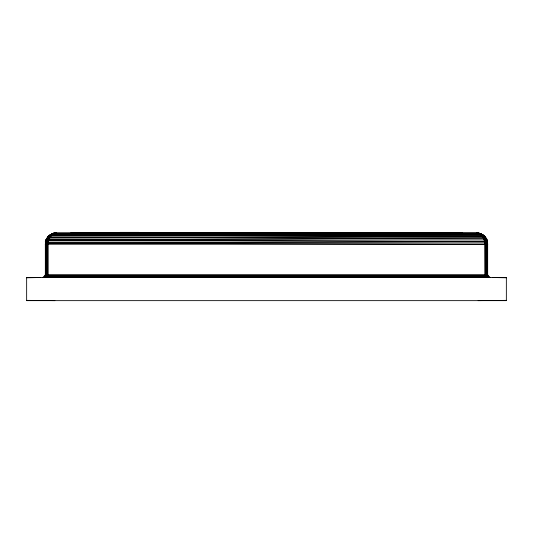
<?xml version="1.0" encoding="UTF-8"?>
<svg xmlns="http://www.w3.org/2000/svg" width="533" height="533" viewBox="0 0 533 533"><rect width="100%" height="100%" fill="white"/><g stroke="black" fill="none" stroke-linecap="round" stroke-linejoin="round"><path stroke-width="0.8" d="M48.163 277.506L48.163 244.207C48.063 239.257 51.061 233.074 56.625 232.921C50.622 232.914 45.192 238.104 45.338 244.207L45.338 274.682L44.512 276.68L42.52 277.506M48.163 244.207L48.303 242.149L45.565 241.989L45.438 274.682L44.639 276.68L42.713 277.506M477.748 233.148L476.375 232.921C481.679 232.901 485.29 238.238 485.53 243.135L484.837 244.207L48.197 243.195C39.569 244.287 52.534 230.569 56.625 232.921C50.908 232.928 47.27 238.977 47.43 244.207L47.43 274.682L46.704 277.506M490.48 277.506L488.488 276.68L487.662 274.682L487.662 244.207L45.338 244.207C45.605 240.949 47.424 234.54 51.534 235.193L49.469 238.171L47.297 237.965L46.271 239.923L45.438 244.207C45.485 238.318 50.468 232.708 56.625 232.921L51.768 234.207L48.869 236.006L51.548 234.127L56.625 232.921L53.367 233.401L48.869 236.012M45.338 244.207L46.178 239.943L47.77 237.598L46.111 240.11L48.323 236.559L51.994 234.227L56.625 232.921L53.873 233.261L51.108 234.36L55.225 233.028C49.889 233.721 46.045 238.971 46.164 244.207L46.164 274.682L45.585 276.68L44.172 277.506M487.562 244.207C487.922 238.184 482.338 232.781 476.375 232.921C482.358 232.834 487.868 238.151 487.562 244.207L487.562 274.682L488.361 276.68L490.287 277.506M45.678 241.869L46.338 239.757L45.485 243.135L46.271 239.923L46.991 239.77L486.589 241.769L487.435 241.989L487.662 244.207C487.675 238.164 482.432 232.821 476.375 232.921C482.172 233.401 487.915 237.911 487.662 244.207L487.515 243.135L485.53 243.135C483.944 240.123 483.238 236.532 480.626 234.014L477.775 233.028L54.559 233.261L49.835 235.193L47.297 237.965M45.485 243.135L45.565 241.989M484.677 236.559L481.892 234.36L477.841 233.028L481.246 234.06L485.703 237.965L486.822 239.943L484.897 239.923L484.677 241.989L484.837 277.506M45.338 277.506L46.338 276.68L46.751 274.682L46.797 243.101L48.736 240.11L484.897 239.923L484.67 241.989L486.249 244.207L486.296 275.414L486.955 277.127L487.662 277.506M50.602 234.96L50.042 235.746L50.395 236.559L49.069 237.725L47.77 237.598L46.111 240.11M489.727 277.506L487.995 276.68L487.282 274.682L487.282 244.207C488.041 242.095 487.042 238.238 484.217 239.943L483.524 238.171L483.931 237.725C488.661 237.711 487.275 243.348 483.611 235.746L479.633 233.414L476.375 232.921L478.96 233.374L480.513 234.36L478.821 233.414L476.375 232.921L479.487 233.374M47.47 243.135L48.303 242.149L484.67 241.989L48.197 243.195L47.43 244.207L46.797 243.101L47.983 237.798M47.624 241.869L48.783 239.943L46.271 239.923M488.828 277.506L487.828 277.127L486.902 275.414L486.782 243.088L485.943 239.603L484.564 237.845L48.743 240.11L49.702 235.713L482.598 236.559L483.931 237.725L485.909 238.171C484.457 236.632 482.671 233.601 480.18 234.127L52.487 234.36C50.428 233.727 48.889 236.272 47.77 237.598L50.075 235.06M48.743 240.11L51.201 235.06L54.559 233.261L479.22 233.354L481.892 234.36L484.131 236.012L481.039 234.014L477.908 233.034M47.577 239.637L48.936 237.965L48.583 237.598C48.876 236.266 52.734 233.581 52.487 234.36L50.808 236.012L49.183 236.232L47.577 239.637L48.783 239.943M45.965 241.795L47.464 237.725L49.702 235.713L49.109 235.846M52.234 234.273L55.019 233.041M46.218 243.088L48.103 239.923M47.77 237.598L48.563 236.379M50.895 234.98L52.161 234L55.285 233.028L53.78 233.354M48.163 239.757L49.469 238.171M47.091 238.171L50.329 234.98L53.646 233.361M49.069 237.725L483.524 238.171L483.931 237.725L482.605 236.559L482.592 235.846L477.581 233.041L55.419 233.034L51.994 234.227M51.768 234.207L50.329 234.98M482.605 236.559L485.23 237.598L483.611 235.746L482.592 235.846L480.766 234.273L477.648 233.034M487.468 242.149L484.677 236.559M51.541 234.227L55.092 233.034L53.513 233.374M49.842 235.193L51.328 234.273M50.042 235.746L51.201 235.06M50.808 236.012L482.398 234.96L483.891 235.846L485.909 238.171M51.108 234.36L53.873 233.261M484.064 237.965L485.423 239.637L486.356 239.637L485.75 237.925L484.437 236.379L480.626 234.014L477.715 233.028M483.038 236.379L484.151 236.272M487.229 243.101C485.403 236.039 487.455 240.783 487.282 244.207M482.398 234.96L481.039 234.014L482.925 235.06C476.342 229.976 489.008 240.683 486.249 244.207M43.273 277.506L45.005 276.68L45.718 274.682L45.718 244.207L45.771 243.101L47.51 239.81L47.057 239.603M48.849 236.272L49.183 236.232M484.211 239.943L484.897 239.923M49.596 237.931L482.598 236.559L482.592 235.846L483.444 236.272M478.821 233.401L52.487 234.36L481.466 235.193M45.338 274.682L487.662 274.682M45.245 275.414L487.755 275.414M44.965 276.094L488.035 276.094M44.512 276.68L488.488 276.68M43.926 277.127L489.074 277.127M43.246 277.407L489.754 277.407M26.65 277.786L40.761 277.506M506.35 277.786L492.239 277.506M26.65 300.359L54.866 300.645M506.35 300.359L478.134 300.645M479.087 233.361L478.441 233.261L480.513 234.36M486.822 239.943L487.322 241.869M479.633 233.401L477.981 233.041L481.892 234.36L479.127 233.261M479.22 233.354L477.775 233.028L482.671 234.98M480.626 234.014L481.232 234.207M486.296 277.506L485.57 274.682L485.53 243.135M481.799 235.06L483.817 236.232L484.417 237.598M481.672 234.273L483.158 235.193M483.531 238.171L484.837 239.757L485.49 239.81L485.376 241.869L486.203 243.101M486.782 243.088L486.029 241.795L486.009 239.77M485.017 237.798L485.943 239.603M487.515 243.135L486.429 239.81M462.264 232.921L70.736 232.921M436.227 232.641L396.652 232.641M255.254 232.641L216.005 232.641M211.821 232.641L98.951 232.641M138.966 232.355L119.938 232.355M55.352 233.034L54.179 233.414L55.419 233.041M506.35 277.506L26.65 277.506L26.65 300.645L506.35 300.645L506.35 277.506"/></g></svg>
